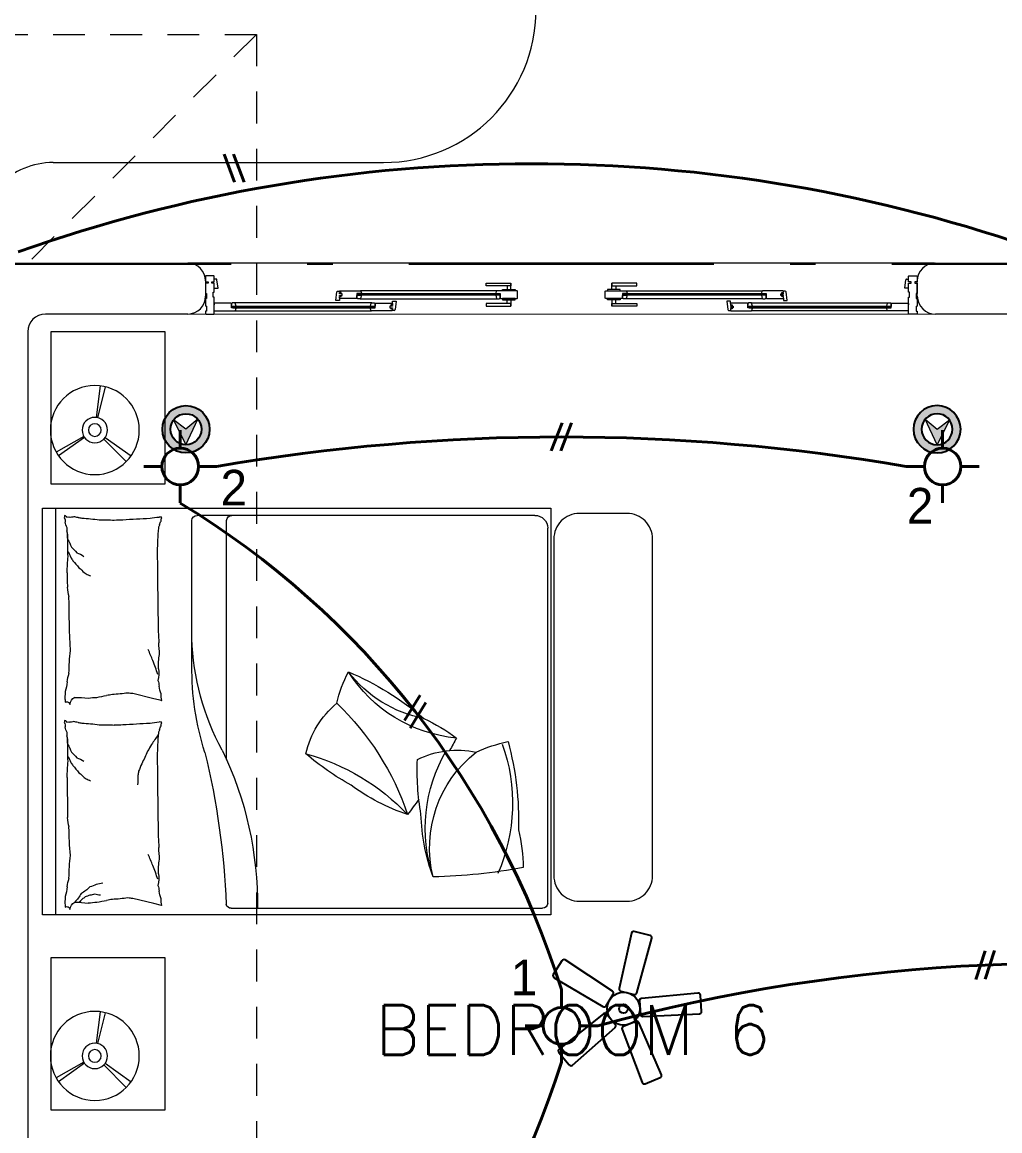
# Model space of a CAD drawing. Header units: metres. Extents: x 14 to 2416, y -346 to 476.
# Drawn here: x 35.93 to 39.777, y -74.039 to -69.678 of the extents above; entities that cross this region are included whole.
import ezdxf

# ---------------------------------------------------------------- set-up
doc = ezdxf.new("R2010")
doc.units = ezdxf.units.M
for name, pattern in [('0', [0]), ('ACAD_ISO10W100', [18, 12, -3, 0, -3]), ('HIDDEN2', [0.1875, 0.125, -0.0625])]:
    doc.linetypes.add(name, pattern=pattern)
doc.layers.get('0').update_dxf_attribs({"linetype": '0', "lineweight": 20})
for name, color, linetype, lineweight in [('A-ANNO-TEXT', 20, 'Continuous', 13), ('A-DOOR', 35, 'Continuous', 5), ('A-WALL', 250, 'Continuous', 20), ('baños', 251, 'Continuous', 0), ('calle', 254, 'Continuous', 0), ('cristales', 131, 'Continuous', 0), ('E Salida Luces', 22, 'Continuous', 40), ('E Tuberia Emp Losa', 22, 'Continuous', 40), ('MAVA', 1, 'Continuous', 15), ('MOBILIARIOS', 252, 'Continuous', 0), ('piso', 253, 'Continuous', 0), ('SE-2', 252, 'Continuous', 9), ('textos', 7, 'Continuous', 0)]:
    doc.layers.add(name, color=color, linetype=linetype, lineweight=lineweight)
doc.layers.add('MAVA Luminarias', color=1, linetype='Continuous')
doc.layers.add('SOLAR', color=7, linetype='ACAD_ISO10W100', lineweight=9, true_color=0xff1414)
doc.layers.add('Techos 1', color=7, linetype='HIDDEN2', lineweight=9, true_color=0x42391a)
doc.styles.add('CENTURY GOTHIC', font='GOTHIC.TTF')
doc.styles.get("Standard").update_dxf_attribs({"font": 'arial.ttf', "height": 0.1875})

# ---------------------------------------------------------------- blocks, each defined once
blk = doc.blocks.new('abanico mava')
at = {"layer": 'MAVA Luminarias', "linetype": 'ByBlock', "lineweight": -2, "extrusion": (4.64878e-10, 3.72215e-09, 1), "elevation": 0}
for points in [[(513803.1025, 2035248.6775), (513803.2149, 2035249.0863, 0.421374), (513803.2029, 2035249.107), (513803.0842, 2035249.1365, 0.421374), (513803.0638, 2035249.1239), (513802.972, 2035248.71, 0.407089), (513802.9843, 2035248.6901), (513803.0823, 2035248.6658, 0.407089)], [(513802.9213, 2035248.6897), (513802.5673, 2035248.923, 0.421374), (513802.5439, 2035248.9179), (513802.4792, 2035248.8141, 0.421374), (513802.4849, 2035248.7909), (513802.8502, 2035248.5756, 0.407089), (513802.8729, 2035248.5812), (513802.9263, 2035248.6668, 0.407089)], [(513802.9932, 2035248.4048), (513803.1425, 2035248.008, 0.421374), (513803.1644, 2035247.9984), (513803.2777, 2035248.0443, 0.421374), (513803.2868, 2035248.0665), (513803.1178, 2035248.4553, 0.407089), (513803.0962, 2035248.4641), (513803.0026, 2035248.4262, 0.407089)]]:
    blk.add_lwpolyline(points, format="xyb", close=True, dxfattribs=at)
at = {"layer": 'MAVA Luminarias', "linetype": 'ByBlock', "lineweight": -2, "extrusion": (4.64878e-10, 3.72215e-09, 1)}
for points in [[(513803.1469, 2035248.5015), (513803.5704, 2035248.5208, 0.421374), (513803.5864, 2035248.5387), (513803.5777, 2035248.6607, 0.421374), (513803.5594, 2035248.6762), (513803.1374, 2035248.6356, 0.407089), (513803.1223, 2035248.6177), (513803.1295, 2035248.517, 0.407089)], [(513802.8538, 2035248.5211), (513802.5225, 2035248.2565, 0.421374), (513802.5201, 2035248.2327), (513802.5988, 2035248.1391, 0.421374), (513802.6227, 2035248.1373), (513802.9403, 2035248.4182, 0.407089), (513802.942, 2035248.4415), (513802.877, 2035248.5188, 0.407089)]]:
    blk.add_lwpolyline(points, format="xyb", close=True, dxfattribs=at)
at = {"layer": 'MAVA Luminarias', "linetype": 'ByBlock', "lineweight": -2}
for radius in [0.1227, 0.0335]:
    blk.add_circle((513803.0035, 2035248.5589), radius, dxfattribs=at)
blk = doc.blocks.new('dl ip')
at = {"layer": 'MAVA', "true_color": 0xf8991e, "transparency": 33554687}
h = blk.add_hatch(color=30, dxfattribs=at)
h.dxf.hatch_style = 1
h.paths.add_polyline_path([(94.7574, -111.2088), (94.7109, -111.2482), (94.6624, -111.2113), (94.7109, -111.3092)])
at = {"layer": 'MAVA Luminarias', "linetype": 'Continuous', "true_color": 0xf8991e}
h = blk.add_hatch(color=30, dxfattribs=at)
h.paths.add_polyline_path([(94.618, -111.2482, 1), (94.8039, -111.2482, 1)])
h.paths.add_polyline_path([(94.7719, -111.2482, -1), (94.6499, -111.2482, -1)], flags=16)
at = {"layer": 'MAVA', "color": 30, "true_color": 0xf8991e}
for p, q in [((94.7109, -111.2482), (94.6624, -111.2113)), ((94.6624, -111.2113), (94.7109, -111.3092)), ((94.7109, -111.3092), (94.7574, -111.2088)), ((94.7574, -111.2088), (94.7109, -111.2482))]:
    blk.add_line(p, q, dxfattribs=at)
at = {"layer": 'MAVA Luminarias', "color": 30, "linetype": 'Continuous', "true_color": 0xf8991e}
for radius in [0.093, 0.061]:
    blk.add_circle((94.7109, -111.2482), radius, dxfattribs=at)
blk = doc.blocks.new('Fenton Bead')
at = {"color": 7}
blk.add_lwpolyline([(2.1, 12.5, -0.341999), (0.2, 11), (0, 10.7), (0, 1), (1, 0), (18, 0), (18, 0.5), (14.7, 12.9, 0.339454), (13.2, 14), (4.1, 14, 0.341999)], format="xyb", close=True, dxfattribs=at)
blk = doc.blocks.new('A$Cc8a12148')
at = {"layer": 'SE-2', "lineweight": 0}
for p, q in [((0.005, 0.0777), (0.005, 0.0975)), ((0.005, 0.0975), (0.0297, 0.0975)), ((0.0201, 0.0825), (0.005, 0.0825))]:
    blk.add_line(p, q, dxfattribs=at)
for points in [[(0, 0.1147), (0, 0.0652), (0.005, 0.0652), (0.005, 0.1147)], [(0.0297, 0.0975), (0.0201, 0.0975), (0.0201, 0.0002), (0.0297, 0.0002)]]:
    blk.add_lwpolyline(points, close=True, dxfattribs=at)
blk = doc.blocks.new('A$C920d5985')
at = {"layer": 'A-DOOR', "color": 7}
for p, q in [((0.0325, 0.15), (0, 0.15)), ((0, 0.15), (0, 0.127)), ((0.034, 0.1485), (0.0325, 0.15)), ((0.034, 0.127), (0.034, 0.1485)), ((0.0417, 0.1375), (0.034, 0.1375)), ((0.049, 0.1015), (0.0447, 0.1347)), ((2.751, 0.1015), (2.7553, 0.1347)), ((2.7583, 0.1375), (2.766, 0.1375)), ((2.766, 0.1485), (2.7675, 0.15)), ((2.766, 0.127), (2.766, 0.1485)), ((2.7675, 0.15), (2.8, 0.15)), ((2.8, 0.15), (2.8, 0.127)), ((0, 0.127), (0.01, 0.127)), ((0.01, 0.121), (0, 0.121)), ((0, 0.121), (0, 0.0805)), ((0.01, 0.127), (0.01, 0.121)), ((0.024, 0.121), (0.024, 0.127)), ((0.024, 0.127), (0.034, 0.127)), ((0.034, 0.121), (0.024, 0.121)), ((0.034, 0.0855), (0.034, 0.121)), ((0.034, 0.1015), (0.049, 0.1015)), ((0.5191, 0.0897), (0.5268, 0.0897)), ((0.5268, 0.0897), (0.5283, 0.0912)), ((0.5268, 0.0842), (0.5268, 0.0897)), ((0.5283, 0.0912), (0.6089, 0.0912)), ((0.6089, 0.0912), (0.6108, 0.0898)), ((1.1453, 0.0912), (0.6089, 0.0912)), ((0.6108, 0.0898), (0.6128, 0.0817)), ((1.1434, 0.0898), (1.1414, 0.0817)), ((1.1453, 0.0912), (1.1434, 0.0898)), ((1.2259, 0.0912), (1.1453, 0.0912)), ((1.2274, 0.0897), (1.2259, 0.0912)), ((1.2274, 0.0627), (1.2274, 0.0897)), ((1.5726, 0.0897), (1.5741, 0.0912)), ((1.5726, 0.0627), (1.5726, 0.0897)), ((1.5741, 0.0912), (1.6547, 0.0912)), ((1.6547, 0.0912), (1.6566, 0.0898)), ((1.6547, 0.0912), (2.1911, 0.0912)), ((1.6566, 0.0898), (1.6586, 0.0817)), ((2.1892, 0.0898), (2.1872, 0.0817)), ((2.1911, 0.0912), (2.1892, 0.0898)), ((2.2717, 0.0912), (2.1911, 0.0912)), ((2.2732, 0.0897), (2.2717, 0.0912)), ((2.2732, 0.0842), (2.2732, 0.0897)), ((2.2809, 0.0897), (2.2732, 0.0897)), ((2.766, 0.1015), (2.751, 0.1015)), ((2.776, 0.127), (2.766, 0.127)), ((2.766, 0.0855), (2.766, 0.121)), ((2.766, 0.121), (2.776, 0.121)), ((2.776, 0.121), (2.776, 0.127)), ((2.8, 0.127), (2.79, 0.127)), ((2.79, 0.127), (2.79, 0.121)), ((2.79, 0.121), (2.8, 0.121)), ((2.8, 0.121), (2.8, 0.0805)), ((0, 0.0805), (0.004, 0.0805)), ((0.004, 0.0615), (0, 0.0615)), ((0, 0.0615), (0, 0.0305)), ((0.004, 0.0805), (0.004, 0.0615)), ((0.03, 0.0665), (0.03, 0.0855)), ((0.03, 0.0855), (0.034, 0.0855)), ((0.034, 0.0665), (0.03, 0.0665)), ((0.034, 0.0015), (0.034, 0.0665)), ((0.6534, 0.044), (0.1152, 0.044)), ((0.5118, 0.0537), (0.5161, 0.0869)), ((0.5268, 0.0537), (0.5118, 0.0537)), ((0.5328, 0.0842), (0.5268, 0.0842)), ((0.5268, 0.0792), (0.5268, 0.0815)), ((0.5268, 0.0815), (0.5328, 0.0815)), ((0.5368, 0.0792), (0.5268, 0.0792)), ((0.5268, 0.0712), (0.5268, 0.0732)), ((0.5268, 0.0732), (0.5368, 0.0732)), ((0.5328, 0.0712), (0.5268, 0.0712)), ((0.5268, 0.0627), (0.5268, 0.0685)), ((0.5268, 0.0685), (0.5328, 0.0685)), ((0.5283, 0.0612), (0.5268, 0.0627)), ((0.5268, 0.0627), (0.5268, 0.0537)), ((0.5933, 0.0612), (0.5283, 0.0612)), ((0.5328, 0.0815), (0.5328, 0.0842)), ((0.5328, 0.0685), (0.5328, 0.0712)), ((0.5368, 0.0732), (0.5368, 0.0792)), ((0.5948, 0.0627), (0.5933, 0.0612)), ((0.6123, 0.0802), (0.5948, 0.0802)), ((0.5948, 0.0802), (0.5948, 0.0627)), ((0.5948, 0.0772), (0.5998, 0.0772)), ((0.5948, 0.0772), (0.5998, 0.0772)), ((0.5998, 0.0792), (0.6058, 0.0752)), ((0.5998, 0.0752), (0.6058, 0.0792)), ((0.608, 0.0602), (1.1462, 0.0602)), ((0.6128, 0.0807), (0.6123, 0.0802)), ((0.6128, 0.0817), (0.6128, 0.0807)), ((0.7347, 0.0415), (0.7347, 0.0505)), ((0.7347, 0.0505), (0.7497, 0.0505)), ((0.7497, 0.0505), (0.7454, 0.0173)), ((1.1414, 0.0817), (1.1414, 0.0807)), ((1.1414, 0.0807), (1.1419, 0.0802)), ((1.1419, 0.0802), (1.1594, 0.0802)), ((1.1544, 0.0792), (1.1484, 0.0752)), ((1.1544, 0.0752), (1.1484, 0.0792)), ((1.1594, 0.0772), (1.1544, 0.0772)), ((1.1594, 0.0772), (1.1544, 0.0772)), ((1.1594, 0.0802), (1.1594, 0.0627)), ((1.1594, 0.0627), (1.1609, 0.0612)), ((1.1609, 0.0612), (1.2259, 0.0612)), ((1.2259, 0.0612), (1.2274, 0.0627)), ((1.5741, 0.0612), (1.5726, 0.0627)), ((1.6391, 0.0612), (1.5741, 0.0612)), ((1.6406, 0.0627), (1.6391, 0.0612)), ((1.6581, 0.0802), (1.6406, 0.0802)), ((1.6406, 0.0802), (1.6406, 0.0627)), ((1.6406, 0.0772), (1.6456, 0.0772)), ((1.6406, 0.0772), (1.6456, 0.0772)), ((1.6456, 0.0792), (1.6516, 0.0752)), ((1.6456, 0.0752), (1.6516, 0.0792)), ((2.192, 0.0602), (1.6538, 0.0602)), ((1.6586, 0.0807), (1.6581, 0.0802)), ((1.6586, 0.0817), (1.6586, 0.0807)), ((2.0653, 0.0505), (2.0503, 0.0505)), ((2.0503, 0.0505), (2.0546, 0.0173)), ((2.0653, 0.0415), (2.0653, 0.0505)), ((2.1466, 0.044), (2.6848, 0.044)), ((2.1872, 0.0817), (2.1872, 0.0807)), ((2.1872, 0.0807), (2.1877, 0.0802)), ((2.1877, 0.0802), (2.2052, 0.0802)), ((2.2002, 0.0792), (2.1942, 0.0752)), ((2.2002, 0.0752), (2.1942, 0.0792)), ((2.2052, 0.0772), (2.2002, 0.0772)), ((2.2052, 0.0772), (2.2002, 0.0772)), ((2.2052, 0.0802), (2.2052, 0.0627)), ((2.2052, 0.0627), (2.2067, 0.0612)), ((2.2067, 0.0612), (2.2717, 0.0612)), ((2.2632, 0.0732), (2.2632, 0.0792)), ((2.2632, 0.0792), (2.2732, 0.0792)), ((2.2732, 0.0732), (2.2632, 0.0732)), ((2.2672, 0.0815), (2.2672, 0.0842)), ((2.2672, 0.0842), (2.2732, 0.0842)), ((2.2732, 0.0815), (2.2672, 0.0815)), ((2.2672, 0.0685), (2.2672, 0.0712)), ((2.2672, 0.0712), (2.2732, 0.0712)), ((2.2732, 0.0685), (2.2672, 0.0685)), ((2.2717, 0.0612), (2.2732, 0.0627)), ((2.2732, 0.0792), (2.2732, 0.0815)), ((2.2732, 0.0712), (2.2732, 0.0732)), ((2.2732, 0.0627), (2.2732, 0.0685)), ((2.2732, 0.0627), (2.2732, 0.0537)), ((2.2732, 0.0537), (2.2882, 0.0537)), ((2.2882, 0.0537), (2.2839, 0.0869)), ((2.77, 0.0855), (2.766, 0.0855)), ((2.766, 0.0015), (2.766, 0.0665)), ((2.766, 0.0665), (2.77, 0.0665)), ((2.77, 0.0665), (2.77, 0.0855)), ((2.8, 0.0805), (2.796, 0.0805)), ((2.796, 0.0805), (2.796, 0.0615)), ((2.796, 0.0615), (2.8, 0.0615)), ((2.8, 0.0615), (2.8, 0.0305)), ((0, 0.0305), (0, 0.0305)), ((0.004, 0.0305), (0, 0.0305)), ((0.004, 0.0115), (0, 0.0115)), ((0, 0.0115), (0, 0.0015)), ((0, 0.0015), (0.0015, 0)), ((0.0015, 0), (0.0325, 0)), ((0.004, 0.0305), (0.004, 0.0115)), ((0.0325, 0), (0.034, 0.0015)), ((0.0355, 0.043), (0.034, 0.0415)), ((0.034, 0.0415), (0.034, 0.0357)), ((0.034, 0.0015), (0.034, 0.0165)), ((0.034, 0.0145), (0.0355, 0.013)), ((0.1005, 0.043), (0.0355, 0.043)), ((0.0355, 0.013), (0.1161, 0.013)), ((0.102, 0.0415), (0.1005, 0.043)), ((0.102, 0.024), (0.102, 0.0415)), ((0.102, 0.027), (0.107, 0.027)), ((0.102, 0.027), (0.107, 0.027)), ((0.1195, 0.024), (0.102, 0.024)), ((0.107, 0.025), (0.113, 0.029)), ((0.107, 0.029), (0.113, 0.025)), ((0.1161, 0.013), (0.118, 0.0145)), ((0.1161, 0.013), (0.6525, 0.013)), ((0.118, 0.0145), (0.12, 0.0225)), ((0.12, 0.0235), (0.1195, 0.024)), ((0.12, 0.0225), (0.12, 0.0235)), ((0.6487, 0.0235), (0.6492, 0.024)), ((0.6487, 0.0225), (0.6487, 0.0235)), ((0.6507, 0.0145), (0.6487, 0.0225)), ((0.6492, 0.024), (0.6667, 0.024)), ((0.6525, 0.013), (0.6507, 0.0145)), ((0.7332, 0.013), (0.6525, 0.013)), ((0.6617, 0.025), (0.6557, 0.029)), ((0.6617, 0.029), (0.6557, 0.025)), ((0.6667, 0.027), (0.6617, 0.027)), ((0.6667, 0.027), (0.6617, 0.027)), ((0.6667, 0.0415), (0.6682, 0.043)), ((0.6667, 0.024), (0.6667, 0.0415)), ((0.6682, 0.043), (0.7332, 0.043)), ((0.7347, 0.031), (0.7247, 0.031)), ((0.7247, 0.031), (0.7247, 0.025)), ((0.7247, 0.025), (0.7347, 0.025)), ((0.7347, 0.0357), (0.7287, 0.0357)), ((0.7287, 0.0357), (0.7287, 0.033)), ((0.7287, 0.033), (0.7347, 0.033)), ((0.7347, 0.0227), (0.7287, 0.0227)), ((0.7287, 0.0227), (0.7287, 0.02)), ((0.7287, 0.02), (0.7347, 0.02)), ((0.7332, 0.043), (0.7347, 0.0415)), ((0.7347, 0.0145), (0.7332, 0.013)), ((0.7347, 0.0415), (0.7347, 0.0357)), ((0.7347, 0.033), (0.7347, 0.031)), ((0.7347, 0.025), (0.7347, 0.0227)), ((0.7347, 0.02), (0.7347, 0.0145)), ((0.7424, 0.0145), (0.7347, 0.0145)), ((2.0576, 0.0145), (2.0653, 0.0145)), ((2.0668, 0.043), (2.0653, 0.0415)), ((2.0653, 0.0415), (2.0653, 0.0357)), ((2.0653, 0.0357), (2.0713, 0.0357)), ((2.0713, 0.033), (2.0653, 0.033)), ((2.0653, 0.033), (2.0653, 0.031)), ((2.0653, 0.031), (2.0753, 0.031)), ((2.0753, 0.025), (2.0653, 0.025)), ((2.0653, 0.025), (2.0653, 0.0227)), ((2.0653, 0.0227), (2.0713, 0.0227)), ((2.0713, 0.02), (2.0653, 0.02)), ((2.0653, 0.02), (2.0653, 0.0145)), ((2.0653, 0.0145), (2.0668, 0.013)), ((2.1318, 0.043), (2.0668, 0.043)), ((2.0668, 0.013), (2.1475, 0.013)), ((2.0713, 0.0357), (2.0713, 0.033)), ((2.0713, 0.0227), (2.0713, 0.02)), ((2.0753, 0.031), (2.0753, 0.025)), ((2.1333, 0.0415), (2.1318, 0.043)), ((2.1333, 0.024), (2.1333, 0.0415)), ((2.1333, 0.027), (2.1383, 0.027)), ((2.1333, 0.027), (2.1383, 0.027)), ((2.1508, 0.024), (2.1333, 0.024)), ((2.1383, 0.025), (2.1443, 0.029)), ((2.1383, 0.029), (2.1443, 0.025)), ((2.1475, 0.013), (2.1493, 0.0145)), ((2.6839, 0.013), (2.1475, 0.013)), ((2.1493, 0.0145), (2.1513, 0.0225)), ((2.1513, 0.0235), (2.1508, 0.024)), ((2.1513, 0.0225), (2.1513, 0.0235)), ((2.68, 0.0235), (2.6805, 0.024)), ((2.68, 0.0225), (2.68, 0.0235)), ((2.682, 0.0145), (2.68, 0.0225)), ((2.6805, 0.024), (2.698, 0.024)), ((2.6839, 0.013), (2.682, 0.0145)), ((2.7645, 0.013), (2.6839, 0.013)), ((2.693, 0.025), (2.687, 0.029)), ((2.693, 0.029), (2.687, 0.025)), ((2.698, 0.027), (2.693, 0.027)), ((2.698, 0.027), (2.693, 0.027)), ((2.698, 0.0415), (2.6995, 0.043)), ((2.698, 0.024), (2.698, 0.0415)), ((2.6995, 0.043), (2.7645, 0.043)), ((2.7645, 0.043), (2.766, 0.0415)), ((2.766, 0.0145), (2.7645, 0.013)), ((2.766, 0.0415), (2.766, 0.0357)), ((2.766, 0.0015), (2.766, 0.0165)), ((2.7675, 0), (2.766, 0.0015)), ((2.7985, 0), (2.7675, 0)), ((2.796, 0.0305), (2.796, 0.0115)), ((2.796, 0.0305), (2.8, 0.0305)), ((2.796, 0.0115), (2.8, 0.0115)), ((2.8, 0.0015), (2.7985, 0)), ((2.8, 0.0305), (2.8, 0.0305)), ((2.8, 0.0115), (2.8, 0.0015))]:
    blk.add_line(p, q, dxfattribs=at)
for points in [[(0.5948, 0.0772), (0.5998, 0.0772), (0.5998, 0.0772), (0.5948, 0.0772)], [(1.1544, 0.0752), (0.5998, 0.0752), (0.5998, 0.0792), (1.1544, 0.0792)], [(1.1544, 0.0792), (0.5998, 0.0792), (0.5998, 0.0752), (1.1544, 0.0752)], [(0.5998, 0.0792), (0.6058, 0.0792), (0.6058, 0.0752), (0.5998, 0.0752)], [(0.6123, 0.0802), (0.6003, 0.0802), (0.6003, 0.0792), (0.6123, 0.0792)], [(0.6123, 0.0752), (0.6003, 0.0752), (0.6003, 0.0742), (0.6123, 0.0742)], [(0.6058, 0.0792), (0.6108, 0.0792), (0.6108, 0.0752), (0.6058, 0.0752)], [(1.1419, 0.0802), (1.1539, 0.0802), (1.1539, 0.0792), (1.1419, 0.0792)], [(1.1419, 0.0752), (1.1539, 0.0752), (1.1539, 0.0742), (1.1419, 0.0742)], [(1.1484, 0.0792), (1.1434, 0.0792), (1.1434, 0.0752), (1.1484, 0.0752)], [(1.1544, 0.0792), (1.1484, 0.0792), (1.1484, 0.0752), (1.1544, 0.0752)], [(1.1594, 0.0772), (1.1544, 0.0772), (1.1544, 0.0772), (1.1594, 0.0772)], [(1.6406, 0.0772), (1.6456, 0.0772), (1.6456, 0.0772), (1.6406, 0.0772)], [(1.6456, 0.0792), (1.6516, 0.0792), (1.6516, 0.0752), (1.6456, 0.0752)], [(1.6456, 0.0752), (2.2002, 0.0752), (2.2002, 0.0792), (1.6456, 0.0792)], [(1.6456, 0.0792), (2.2002, 0.0792), (2.2002, 0.0752), (1.6456, 0.0752)], [(1.6581, 0.0802), (1.6461, 0.0802), (1.6461, 0.0792), (1.6581, 0.0792)], [(1.6581, 0.0752), (1.6461, 0.0752), (1.6461, 0.0742), (1.6581, 0.0742)], [(1.6516, 0.0792), (1.6566, 0.0792), (1.6566, 0.0752), (1.6516, 0.0752)], [(2.1877, 0.0802), (2.1997, 0.0802), (2.1997, 0.0792), (2.1877, 0.0792)], [(2.1877, 0.0752), (2.1997, 0.0752), (2.1997, 0.0742), (2.1877, 0.0742)], [(2.1942, 0.0792), (2.1892, 0.0792), (2.1892, 0.0752), (2.1942, 0.0752)], [(2.2002, 0.0792), (2.1942, 0.0792), (2.1942, 0.0752), (2.2002, 0.0752)], [(2.2052, 0.0772), (2.2002, 0.0772), (2.2002, 0.0772), (2.2052, 0.0772)], [(0.102, 0.027), (0.107, 0.027), (0.107, 0.027), (0.102, 0.027)], [(0.107, 0.025), (0.113, 0.025), (0.113, 0.029), (0.107, 0.029)], [(0.107, 0.029), (0.6617, 0.029), (0.6617, 0.025), (0.107, 0.025)], [(0.107, 0.025), (0.6617, 0.025), (0.6617, 0.029), (0.107, 0.029)], [(0.1195, 0.029), (0.1075, 0.029), (0.1075, 0.03), (0.1195, 0.03)], [(0.1195, 0.024), (0.1075, 0.024), (0.1075, 0.025), (0.1195, 0.025)], [(0.113, 0.025), (0.118, 0.025), (0.118, 0.029), (0.113, 0.029)], [(0.6492, 0.029), (0.6612, 0.029), (0.6612, 0.03), (0.6492, 0.03)], [(0.6492, 0.024), (0.6612, 0.024), (0.6612, 0.025), (0.6492, 0.025)], [(0.6557, 0.025), (0.6507, 0.025), (0.6507, 0.029), (0.6557, 0.029)], [(0.6617, 0.025), (0.6557, 0.025), (0.6557, 0.029), (0.6617, 0.029)], [(0.6667, 0.027), (0.6617, 0.027), (0.6617, 0.027), (0.6667, 0.027)], [(2.1333, 0.027), (2.1383, 0.027), (2.1383, 0.027), (2.1333, 0.027)], [(2.693, 0.029), (2.1383, 0.029), (2.1383, 0.025), (2.693, 0.025)], [(2.693, 0.025), (2.1383, 0.025), (2.1383, 0.029), (2.693, 0.029)], [(2.1383, 0.025), (2.1443, 0.025), (2.1443, 0.029), (2.1383, 0.029)], [(2.1508, 0.029), (2.1388, 0.029), (2.1388, 0.03), (2.1508, 0.03)], [(2.1508, 0.024), (2.1388, 0.024), (2.1388, 0.025), (2.1508, 0.025)], [(2.1443, 0.025), (2.1493, 0.025), (2.1493, 0.029), (2.1443, 0.029)], [(2.6805, 0.029), (2.6925, 0.029), (2.6925, 0.03), (2.6805, 0.03)], [(2.6805, 0.024), (2.6925, 0.024), (2.6925, 0.025), (2.6805, 0.025)], [(2.687, 0.025), (2.682, 0.025), (2.682, 0.029), (2.687, 0.029)], [(2.693, 0.025), (2.687, 0.025), (2.687, 0.029), (2.693, 0.029)], [(2.698, 0.027), (2.693, 0.027), (2.693, 0.027), (2.698, 0.027)]]:
    blk.add_lwpolyline(points, close=True, dxfattribs=at)
for centre, start, end in [((0.0417, 0.1345), 4.2891, 90.0015), ((2.7583, 0.1345), 89.9985, 175.7109), ((0.5191, 0.0867), 89.9985, 175.7109), ((2.2809, 0.0867), 4.2891, 90.0015), ((0.7424, 0.0175), 269.9985, 355.7109), ((2.0576, 0.0175), 184.2891, 270.0015)]:
    blk.add_arc(centre, 0.003, start, end, dxfattribs=at)
at = {"layer": 'cristales', "const_width": 0.004}
for points in [[(1.1434, 0.0772), (0.6108, 0.0772)], [(1.6566, 0.0772), (2.1892, 0.0772)], [(0.118, 0.027), (0.6507, 0.027)], [(2.682, 0.027), (2.1493, 0.027)]]:
    blk.add_lwpolyline(points, dxfattribs=at)
at = {"layer": 'piso'}
blk.add_line((2.8, 0.2), (0, 0.2), dxfattribs=at)
at = {"layer": 'A-DOOR', "color": 7, "yscale": 0.001000000023175567, "zscale": 0.001000000023175567}
for p, xscale in [((0.102, 0.03), 0.001000000023175567), ((0.6667, 0.03), -0.001000000023175567), ((2.1333, 0.03), 0.001000000023175567), ((2.698, 0.03), -0.001000000023175567)]:
    blk.add_blockref('Fenton Bead', p, dxfattribs=dict(at, xscale=xscale))
at = {"layer": 'A-DOOR', "color": 7, "yscale": 0.001000000023175567, "zscale": 0.001000000023175567, "rotation": 180}
for p, xscale in [((0.5948, 0.0742), -0.001000000023175567), ((1.1594, 0.0742), 0.001000000023175567), ((1.6406, 0.0742), -0.001000000023175567), ((2.2052, 0.0742), 0.001000000023175567)]:
    blk.add_blockref('Fenton Bead', p, dxfattribs=dict(at, xscale=xscale))
at = {"layer": 'SE-2', "lineweight": 0, "xscale": -1}
for p, rotation in [((1.1035, 0.0912), 270), ((1.6965, 0.0612), 90)]:
    blk.add_blockref('A$Cc8a12148', p, dxfattribs=dict(at, rotation=rotation))
at = {"layer": 'SE-2', "lineweight": 0}
for p, rotation in [((1.6965, 0.0912), 90), ((1.1035, 0.0612), 270)]:
    blk.add_blockref('A$Cc8a12148', p, dxfattribs=dict(at, rotation=rotation))
blk = doc.blocks.new('PL BASE 1N NASAS 09')
at = {"layer": 'A-WALL'}
for p, q in [((-114.9611, -35.2497), (-113.8011, -35.2497)), ((-110.8611, -35.2497), (-109.8511, -35.2497)), ((-113.7311, -35.3197), (-113.7311, -35.3797)), ((-110.9311, -35.3797), (-110.9311, -35.3197)), ((-113.8011, -35.4497), (-114.3611, -35.4497)), ((-110.3011, -35.4497), (-110.8593, -35.4497)), ((-114.4311, -35.5197), (-114.4311, -40.9797))]:
    blk.add_line(p, q, dxfattribs=at)
for centre, radius, start, end in [((-113.8011, -35.3197), 0.07, 0, 90), ((-110.8611, -35.3197), 0.07, 90, 180), ((-113.8011, -35.3797), 0.07, 270, 0), ((-110.8595, -35.3782), 0.0716, 181.2458, 270.2088), ((-114.3611, -35.5197), 0.07, 90, 180)]:
    blk.add_arc(centre, radius, start, end, dxfattribs=at)
at = {"layer": 'piso'}
for p, q in [((-113.7315, -35.2497), (-113.8011, -35.2497)), ((-110.8635, -35.2497), (-110.9312, -35.2497))]:
    blk.add_line(p, q, dxfattribs=at)
at = {"layer": 'Techos 1'}
for p, q in [((-123.3311, -34.3497), (-113.5311, -34.3497)), ((-113.5311, -34.3497), (-117.6311, -38.4497)), ((-113.5311, -34.3497), (-113.5311, -42.5497))]:
    blk.add_line(p, q, dxfattribs=at)
blk.add_blockref('A$C920d5985', (-113.7311, -35.4497))
at = {"layer": 'textos', "insert": (-113.1972, -38.3638), "char_height": 0.195, "width": 3.404877, "attachment_point": 7}
blk.add_mtext('{\\Fromans|c0; BEDROOM 6}', dxfattribs=at)
blk = doc.blocks.new('A$Ca0281d7f')
at = {"layer": 'MOBILIARIOS'}
for p, q in [((0.4006, 1.6), (0.4006, 0)), ((2.4006, 1.6), (0.4006, 1.6)), ((0.4627, 1.5716), (1.7925, 1.5716)), ((2.3482, 0), (2.3482, 1.6)), ((2.4006, 0), (2.4006, 1.6)), ((1.676, 0.6111), (1.676, 1.5516)), ((1.8125, 0.9805), (1.8125, 1.5516)), ((0.4127, 0.0458), (0.4127, 1.5216)), ((1.9322, 0.8427), (1.9622, 0.8502)), ((1.9622, 0.8502), (2.0448, 0.8708)), ((1.9322, 0.0366), (1.9622, 0.0442)), ((1.9622, 0.0442), (2.0448, 0.0648)), ((0.4006, 0), (2.4006, 0)), ((1.6581, 0.0258), (0.4327, 0.0258))]:
    blk.add_line(p, q, dxfattribs=at)
blk.add_lwpolyline([(0.1, 1.5789), (0.2884, 1.5789, -0.414214), (0.3884, 1.4789), (0.3884, 0.1537, -0.414214), (0.2884, 0.0537), (0.1, 0.0537, -0.414214), (0, 0.1537), (0, 1.4789, -0.414214)], format="xyb", close=True, dxfattribs=at)
for centre, radius, start, end in [((0.4627, 1.5216), 0.05, 90, 180), ((1.656, 1.5516), 0.02, 0, 90), ((1.7925, 1.5516), 0.02, 0, 90), ((2.309, 1.5713), 0.00232, 250.436, 11.8931), ((2.3145, 1.573), 0.00342, 201.7883, 250.436), ((1.9309, 1.5641), 0.00132, 286.6978, 7.1204), ((1.8473, 1.5384), 0.0875, 7.1204, 16.2212), ((1.9356, 1.5833), 0.0193, 260.0016, 286.6978), ((1.8659, 1.514), 0.0767, 16.2212, 27.2841), ((1.9837, 1.5456), 0.0453, 192.869, 207.2841), ((1.9215, 1.2442), 0.3212, 80.0016, 86.4951), ((1.2506, -12.0557), 13.6356, 86.49514, 86.94504), ((2.0452, 0.1897), 1.3652, 86.945, 88.3669), ((2.1579, 0.8754), 0.6787, 88.3669, 93.3687), ((2.2993, 0.649), 0.9131, 93.3687, 97.6809), ((2.2872, 1.3666), 0.1983, 97.6809, 102.1095), ((2.2259, 1.8067), 0.246, 278.1335, 282.1095), ((2.2895, 1.5966), 0.0328, 248.579, 278.1335), ((2.3, 1.5497), 0.0156, 68.579, 111.9904), ((2.2574, 1.5504), 0.0539, 329.3487, 354.7408), ((2.3098, 1.5651), 0.00428, 111.9904, 191.8931), ((2.3399, 1.5476), 0.0289, 149.3487, 184.3025), ((2.3384, 1.5717), 0.0251, 184.3025, 201.7883), ((2.0891, 1.5339), 0.1459, 183.574, 192.869), ((3.1109, 1.5072), 1.164, 180.2865, 183.574), ((1.4835, 1.5502), 0.8208, 354.7408, 358.0921), ((2.4011, 1.4844), 0.0992, 164.0648, 184.2159), ((2.3455, 1.3659), 0.0992, 126.1766, 143.9136), ((2.3823, 1.4187), 0.0992, 143.9136, 164.0648), ((0.8066, 1.46), 1.4943, 358.0921, 0.5757), ((7.6668, 1.3378), 5.7185, 179.0296, 180.2865), ((2.2967, 1.3302), 0.0992, 108.4397, 126.1766), ((2.3495, 1.3582), 0.0768, 141.6114, 152.7604), ((2.508, 1.3226), 0.234, 152.7604, 159.1397), ((1.4299, 1.3372), 0.8732, 0.5757, 4.8018), ((2.3987, 1.1905), 0.2252, 129.0349, 136.1885), ((2.5639, 1.1222), 0.3916, 136.1885, 141.6114), ((15.9276, 0.997), 13.9828, 178.72047, 179.52429), ((2.3068, 1.157), 0.2002, 113.0028, 118.3168), ((2.2596, 1.303), 0.0493, 118.3168, 129.0349), ((2.4538, 1.2819), 0.1524, 169.8101, 177.4614), ((2.5925, 1.3331), 0.2897, 177.4614, 184.8018), ((1.7752, 1.3448), 0.5293, 349.8101, 353.9133), ((-1.4773, 1.2511), 3.7735, 356.7919, 0.0008), ((3.1579, 1.0151), 1.2165, 175.3824, 177.3904), ((0.8277, 1.1189), 0.9853, 331.4328, 358.1261), ((0.5395, 1.1379), 1.4048, 355.3824, 357.2509), ((1.7143, 0.9787), 0.2301, 357.2509, 11.5586), ((1.2885, 1.2948), 0.7387, 336.5156, 338.3423), ((1.3073, 1.338), 0.7387, 334.6889, 336.5156), ((1.6135, 0.9502), 0.6827, 0, 7.5469), ((0.7419, 0.9666), 1.0706, 342.1966, 0.7418), ((2.0891, 0.9513), 0.1459, 173.5659, 191.5586), ((1.2503, 1.1919), 0.7387, 340.572, 342.8018), ((1.2694, 1.2461), 0.7387, 338.3423, 340.572), ((0.719, 1.2586), 0.5655, 275.3391, 327.6895), ((1.6535, -0.1157), 1.1652, 113.0642, 130.3209), ((0.809, 1.2521), 0.4879, 280.6986, 322.6864), ((0.7089, 0.7072), 0.548, 13.2034, 27.0362), ((2.0604, 0.8863), 0.1197, 162.6136, 173.5659), ((2.063, 0.8845), 0.2422, 7.5469, 15.744), ((2.6046, 0.961), 0.3048, 188.4372, 195.744), ((1.7149, 0.9376), 0.2297, 342.6136, 350.5159), ((2.048, 0.9385), 0.0677, 267.3351, 284.0452), ((2.1561, 1.5251), 0.6588, 261.9949, 267.3351), ((2.4724, 0.8783), 0.1611, 180, 188.4372), ((1.9875, 0.0508), 1.0798, 133.6306, 161.4288), ((1.0148, 0.5567), 0.3575, 12.4782, 50.4625), ((1.664, 0.8882), 0.2708, 350.5159, 355.9171), ((1.9313, 0.8427), 0.000917, 355.9171, 104.0449), ((2.1925, 1.177), 0.3171, 257.8016, 261.9949), ((2, -0.0065), 0.882, 77.8016, 80.3156), ((2.1863, 0.6517), 0.204, 80.3156, 90), ((2.2741, 0.3638), 0.4918, 90, 96.2324), ((2.2585, 0.8252), 0.0342, 4.4002, 63.4195), ((2.3054, 0.8253), 0.0131, 63.4195, 168.7276), ((2.4017, 0.837), 0.0904, 168.7276, 180), ((1.2128, 0.1088), 0.734, 115.259, 126.9351), ((1.9309, 0.7581), 0.00132, 286.6978, 7.1204), ((1.8473, 0.7324), 0.0875, 7.1204, 16.2212), ((1.9356, 0.7773), 0.0193, 260.0016, 286.6978), ((1.8659, 0.708), 0.0767, 16.2212, 27.2841), ((1.9215, 0.4382), 0.3212, 80.0016, 86.4951), ((1.2506, -12.8617), 13.6356, 86.49514, 86.94504), ((2.0452, -0.6163), 1.3652, 86.945, 88.3669), ((2.1579, 0.0694), 0.6787, 88.3669, 93.3687), ((2.2993, -0.157), 0.9131, 93.3687, 97.6809), ((2.2872, 0.5605), 0.1983, 97.6809, 102.1095), ((2.2259, 1.0007), 0.246, 278.1335, 282.1095), ((2.2895, 0.7906), 0.0328, 248.579, 278.1335), ((2.3, 0.7437), 0.0156, 68.579, 111.9904), ((2.3098, 0.7591), 0.00428, 111.9904, 191.8931), ((2.309, 0.7653), 0.00232, 250.436, 11.8931), ((2.3399, 0.7416), 0.0289, 149.3487, 184.3025), ((2.3145, 0.767), 0.00342, 201.7883, 250.436), ((2.3384, 0.7657), 0.0251, 184.3025, 201.7883), ((1.9837, 0.7395), 0.0453, 192.869, 207.2841), ((2.0891, 0.7279), 0.1459, 183.574, 192.869), ((2.5624, 1.097), 0.7286, 212.135, 215.8263), ((1.4835, 0.7442), 0.8208, 354.7408, 358.0921), ((2.4011, 0.6784), 0.0992, 164.0648, 184.2159), ((2.2574, 0.7444), 0.0539, 329.3487, 354.7408), ((1.6923, 0.3726), 1.1652, 164.6278, 181.8845), ((1.2394, 0.439), 0.6885, 160.2936, 203.6414), ((0.4605, 0.1443), 0.548, 64.767, 78.5998), ((2.7135, 1.7247), 2.1977, 207.9248, 209.3793), ((3.1109, 0.7012), 1.164, 180.2865, 183.574), ((2.2514, 0.81), 0.3126, 206.4985, 212.135), ((2.3823, 0.6127), 0.0992, 143.9136, 164.0648), ((0.8066, 0.654), 1.4943, 358.0921, 0.5757), ((0.7686, 0.2903), 0.3575, 64.0418, 102.0262), ((0.4001, 0.2637), 0.4774, 346.1849, 52.0017), ((0.2857, 0.3397), 0.6085, 341.81, 30.1351), ((-0.0618, 0.5666), 0.9879, 350.0607, 2.6202), ((1.5939, -0.2048), 0.8697, 105.336, 136.4193), ((0.715, 1.3789), 0.9879, 298.4971, 311.0566), ((2.9452, 0.0436), 1.3903, 154.2427, 180.7342), ((4.7703, -0.0876), 3.0955, 166.4201, 177.6238), ((7.6668, 0.5318), 5.7185, 179.0296, 180.2865), ((3.2918, 1.2337), 1.4323, 204.3265, 206.4985), ((2.2967, 0.5242), 0.0992, 108.4397, 126.1766), ((2.3455, 0.5598), 0.0992, 126.1766, 143.9136), ((2.508, 0.5165), 0.234, 152.7604, 159.1397), ((2.484, 0.7735), 0.5066, 200.6743, 204.3265), ((2.5639, 0.3162), 0.3916, 136.1885, 141.6114), ((2.3495, 0.5522), 0.0768, 141.6114, 152.7604), ((1.4299, 0.5311), 0.8732, 0.5757, 4.8018), ((2.0801, 0.5689), 0.058, 184.0828, 200.6743), ((2.2974, 0.5316), 0.2721, 176.4448, 184.0828), ((2.3068, 0.351), 0.2002, 113.0028, 118.3168), ((2.2596, 0.497), 0.0493, 118.3168, 129.0349), ((2.3987, 0.3845), 0.2252, 129.0349, 136.1885), ((2.5925, 0.5271), 0.2897, 177.4614, 184.8018), ((0.716, 1.1421), 0.7874, 288.3527, 306.6851), ((15.9276, 0.191), 13.9828, 178.72047, 179.52429), ((7.6231, 0.343), 5.3217, 178.2786, 179.5731), ((2.7135, 1.7247), 2.1977, 215.2966, 217.2418), ((0.1243, 0.4201), 0.7874, 339.9163, 358.2487), ((1.7752, 0.4387), 0.5293, 349.8101, 353.9133), ((1.2424, 0.1669), 0.734, 166.8226, 178.4988), ((3.1579, 0.2091), 1.2165, 175.3824, 177.3904), ((1.2472, 0.3451), 1.049, 353.9133, 0), ((0.5395, 0.3319), 1.4048, 355.3824, 357.2509), ((1.7143, 0.1727), 0.2301, 357.2509, 11.5586), ((1.3073, 0.5319), 0.7387, 334.6889, 336.5156), ((1.6135, 0.1442), 0.6827, 0, 7.5469), ((0.9096, 2.3469), 2.1977, 259.4884, 268.8054), ((1.2694, 0.4401), 0.7387, 338.3423, 340.572), ((1.2885, 0.4887), 0.7387, 336.5156, 338.3423), ((2.0891, 0.1453), 0.1459, 173.5659, 191.5586), ((1.2503, 0.3859), 0.7387, 340.572, 342.8018), ((2.063, 0.0785), 0.2422, 7.5469, 15.744), ((1.7149, 0.1316), 0.2297, 342.6136, 350.5159), ((2.0604, 0.0803), 0.1197, 162.6136, 173.5659), ((2.2028, 0.2591), 0.1399, 253.485, 264.3689), ((2.2535, 0.2441), 0.1399, 242.6012, 253.485), ((2.3128, 0.2087), 0.1399, 224.9024, 242.6012), ((2.6046, 0.155), 0.3048, 188.4372, 195.744), ((0.4327, 0.0458), 0.02, 180, 270), ((1.664, 0.0822), 0.2708, 350.5159, 355.9171), ((2.048, 0.1325), 0.0677, 267.3351, 284.0452), ((2.1561, 0.7191), 0.6588, 261.9949, 267.3351), ((2.1925, 0.371), 0.3171, 257.8016, 261.9949), ((2, -0.8125), 0.882, 77.8016, 80.3156), ((2.1724, 0.1695), 0.0915, 270, 284.6851), ((2.1863, -0.1543), 0.204, 80.3156, 90), ((2.2137, 0.1341), 0.0562, 251.2201, 270), ((2.2901, 0.2688), 0.2056, 248.1851, 251.2201), ((2.2741, -0.4422), 0.4918, 90, 96.2324), ((2.2886, 0.2107), 0.1511, 244.6449, 248.1851), ((2.2673, 0.1099), 0.0526, 228.5571, 244.6449), ((2.3172, 0.1155), 0.0899, 216.2641, 228.5571), ((2.3729, 0.1484), 0.1399, 207.2036, 224.9024), ((2.2585, 0.0192), 0.0342, 4.4002, 63.4195), ((2.4724, 0.0723), 0.1611, 180, 188.4372), ((2.4017, 0.031), 0.0904, 168.7276, 180), ((1.6581, 0.0458), 0.02, 270, 345.3738), ((1.9313, 0.0367), 0.000917, 355.9171, 104.0449), ((2.3054, 0.0193), 0.0131, 63.4195, 168.7276)]:
    blk.add_arc(centre, radius, start, end, dxfattribs=at)
blk = doc.blocks.new('A$C8346a57b')
at = {"layer": 'MOBILIARIOS'}
for p, q in [((0.2641, 0.2604), (0.2338, 0.3817)), ((0.2701, 0.2615), (0.2545, 0.3855)), ((0.2356, 0.1828), (0.1339, 0.1102)), ((0.2409, 0.1765), (0.1525, 0.0881)), ((0.3169, 0.1828), (0.4187, 0.1102)), ((0.3197, 0.1871), (0.4282, 0.1251))]:
    blk.add_line(p, q, dxfattribs=at)
blk.add_lwpolyline([(0, 0.5983), (0.45, 0.5983), (0.45, 0), (0, 0)], close=True, dxfattribs=at)
for radius in [0.175, 0.05, 0.025]:
    blk.add_circle((0.2763, 0.2119), radius, dxfattribs=at)
blk = doc.blocks.new('PL MUEBLES 1N NASAS 09')
at = {"layer": 'baños'}
blk.add_blockref('PL BASE 1N NASAS 09', (162.2615, 88.2033), dxfattribs=at)
at = {"layer": 'MOBILIARIOS', "xscale": -1}
for name, p in [('A$C8346a57b', (48.3707, 52.0851)), ('A$Ca0281d7f', (50.289, 50.39)), ('A$C8346a57b', (48.3707, 49.6233))]:
    blk.add_blockref(name, p, dxfattribs=at)
blk = doc.blocks.new('A$Cbef68299')
blk.add_blockref('PL MUEBLES 1N NASAS 09', (-30.7659, -32.0535))
blk = doc.blocks.new('A$Cc5be7df0')
at = {"layer": 'calle'}
blk.add_line((21.3138, 38.6329), (22.6138, 38.6331), dxfattribs=at)
for centre, radius, start, end in [((22.6137, 39.2331), 0.6, 270.0092, 0.0092), ((21.3138, 38.3329), 0.3, 90.0092, 180.0139)]:
    blk.add_arc(centre, radius, start, end, dxfattribs=at)
at = {"layer": 'SOLAR', "ltscale": 0.1}
blk.add_lwpolyline([(50.6493, 18.241), (12.7705, 18.2411), (13.2139, 38.2316), (50.9852, 38.2377)], close=True, dxfattribs=at)
at = {"layer": 'A-ANNO-TEXT'}
blk.add_blockref('A$Cbef68299', (4.1493, 17.337), dxfattribs=at)
blk = doc.blocks.new('*U558')
at = {"layer": 'E Salida Luces', "linetype": 'Continuous'}
for p, q in [((0, 0.358), (0, 0.181)), ((-0.358, 0.001), (-0.18, 0.001)), ((0.18, 0.001), (0.358, 0.001)), ((0, -0.179), (0, -0.357))]:
    blk.add_line(p, q, dxfattribs=at)
blk.add_circle((0, 0.001), 0.18, dxfattribs=at)
blk = doc.blocks.new('*U370')
for p, q in [((0.03, 1.37), (-1.05, -1.48)), ((0.99, 1.37), (-0.09, -1.48))]:
    blk.add_line(p, q)
blk = doc.blocks.new('*U560')
at = {"xscale": 0.0393700787401575, "yscale": 0.0393700787401575, "zscale": 0.0393700787401575, "rotation": 92.34433590977999}
blk.add_blockref('*U370', (-0.0023, 0.0011), dxfattribs=at)
blk = doc.blocks.new('*U561')
at = {"layer": 'E Salida Luces', "linetype": 'Continuous'}
for p, q in [((0, 0.358), (0, 0.181)), ((-0.358, 0.001), (-0.18, 0.001)), ((0.18, 0.001), (0.358, 0.001)), ((0, -0.179), (0, -0.357))]:
    blk.add_line(p, q, dxfattribs=at)
blk.add_circle((0, 0.001), 0.18, dxfattribs=at)
blk = doc.blocks.new('*U605')
at = {"xscale": 0.0393700787401575, "yscale": 0.0393700787401575, "zscale": 0.0393700787401575, "rotation": 90.2591780471364}
blk.add_blockref('*U370', (-0.0023, 0.0012), dxfattribs=at)
blk = doc.blocks.new('*U583')
at = {"layer": 'E Salida Luces', "linetype": 'Continuous'}
for p, q in [((0, 0.358), (0, 0.181)), ((-0.358, 0.001), (-0.18, 0.001)), ((0.18, 0.001), (0.358, 0.001)), ((0, -0.179), (0, -0.357))]:
    blk.add_line(p, q, dxfattribs=at)
blk.add_circle((0, 0.001), 0.18, dxfattribs=at)
blk = doc.blocks.new('*U569')
at = {"layer": 'E Salida Luces', "linetype": 'Continuous'}
for p, q in [((0, 0.358), (0, 0.181)), ((-0.358, 0.001), (-0.18, 0.001)), ((0.18, 0.001), (0.358, 0.001)), ((0, -0.179), (0, -0.357))]:
    blk.add_line(p, q, dxfattribs=at)
blk.add_circle((0, 0.001), 0.18, dxfattribs=at)
blk = doc.blocks.new('*U573')
at = {"xscale": 0.0393700787401575, "yscale": 0.0393700787401575, "zscale": 0.0393700787401575, "rotation": 89.55083516164119}
blk.add_blockref('*U370', (-0.0023, 0.0012), dxfattribs=at)
blk = doc.blocks.new('*U576')
at = {"xscale": 0.0393700787401575, "yscale": 0.0393700787401575, "zscale": 0.0393700787401575, "rotation": 142.4231191730805}
blk.add_blockref('*U370', (-0.0024, -0.001), dxfattribs=at)

msp = doc.modelspace()

# ---------------------------------------------------------------- linework, layer by layer
at = {"layer": 'E Salida Luces', "const_width": 0.004}
msp.add_lwpolyline([(36.5816, -70.8261), (39.5234, -70.8261)], dxfattribs=at)
at = {"layer": 'E Salida Luces'}
for centre, radius, start, end in [((37.9331, -76.2793), 6.0446, 70.47349, 109.50819), ((38.0516, -79.2719), 7.9623, 80.18758, 99.81242), ((34.7668, -74.5134), 3.4425, 17.4109, 58.7713), ((40.0329, -80.3561), 6.9763, 79.88185, 105.27864), ((34.7668, -72.7393), 3.4425, 301.2287, 342.5891)]:
    msp.add_arc(centre, radius, start, end, dxfattribs=at)

# ---------------------------------------------------------------- block references
at = {"layer": 'A-ANNO-TEXT'}
msp.add_blockref('A$Cc5be7df0', (14.7377, -108.8632), dxfattribs=at)
at = {"layer": 'E Salida Luces', "xscale": -0.4, "yscale": 0.4, "zscale": 0.4}
for name, p in [('*U569', (36.5516, -71.4264)), ('*U561', (39.5516, -71.4264))]:
    msp.add_blockref(name, p, dxfattribs=at)
at = {"layer": 'E Salida Luces', "yscale": 0.4, "zscale": 0.4, "rotation": 180}
for name, p, xscale in [('*U583', (39.5516, -71.4258), 0.4), ('*U558', (38.0516, -73.6261), -0.4)]:
    msp.add_blockref(name, p, dxfattribs=dict(at, xscale=xscale))
at = {"layer": 'E Tuberia Emp Losa', "yscale": 0.9842519685039484, "zscale": 0.9842519685039484, "rotation": 270}
for name, p, xscale in [('*U605', (36.7633, -70.252), -0.9842519685039484), ('*U573', (38.0516, -71.3096), 0.9842519685039484), ('*U576', (37.4761, -72.3897), -0.9842519685039484), ('*U560', (39.7189, -73.3869), 0.9842519685039484)]:
    msp.add_blockref(name, p, dxfattribs=dict(at, xscale=xscale))
at = {"layer": 'MAVA Luminarias'}
msp.add_blockref('dl ip', (-58.1367, 39.9688), dxfattribs=at)
at = {"layer": 'MAVA Luminarias', "xscale": -1}
msp.add_blockref('dl ip', (134.2404, 39.9688), dxfattribs=at)
at = {"layer": 'MAVA Luminarias', "xscale": 0.5267524126646371, "yscale": 0.5267524126646371, "zscale": 0.5267524126646371}
msp.add_blockref('abanico mava', (-270608.676, -1072145.6477), dxfattribs=at)

# ---------------------------------------------------------------- texts
at = {"layer": 'E Tuberia Emp Losa', "char_height": 0.14, "width": 0.276812, "attachment_point": 5, "style": 'CENTURY GOTHIC'}
for s, insert in [('2 ', (36.7623, -71.5091)), ('2 ', (39.4627, -71.5802)), ('1 ', (37.9042, -73.436))]:
    msp.add_mtext(s, dxfattribs=dict(at, insert=insert))

doc.saveas('drawing.dxf')
